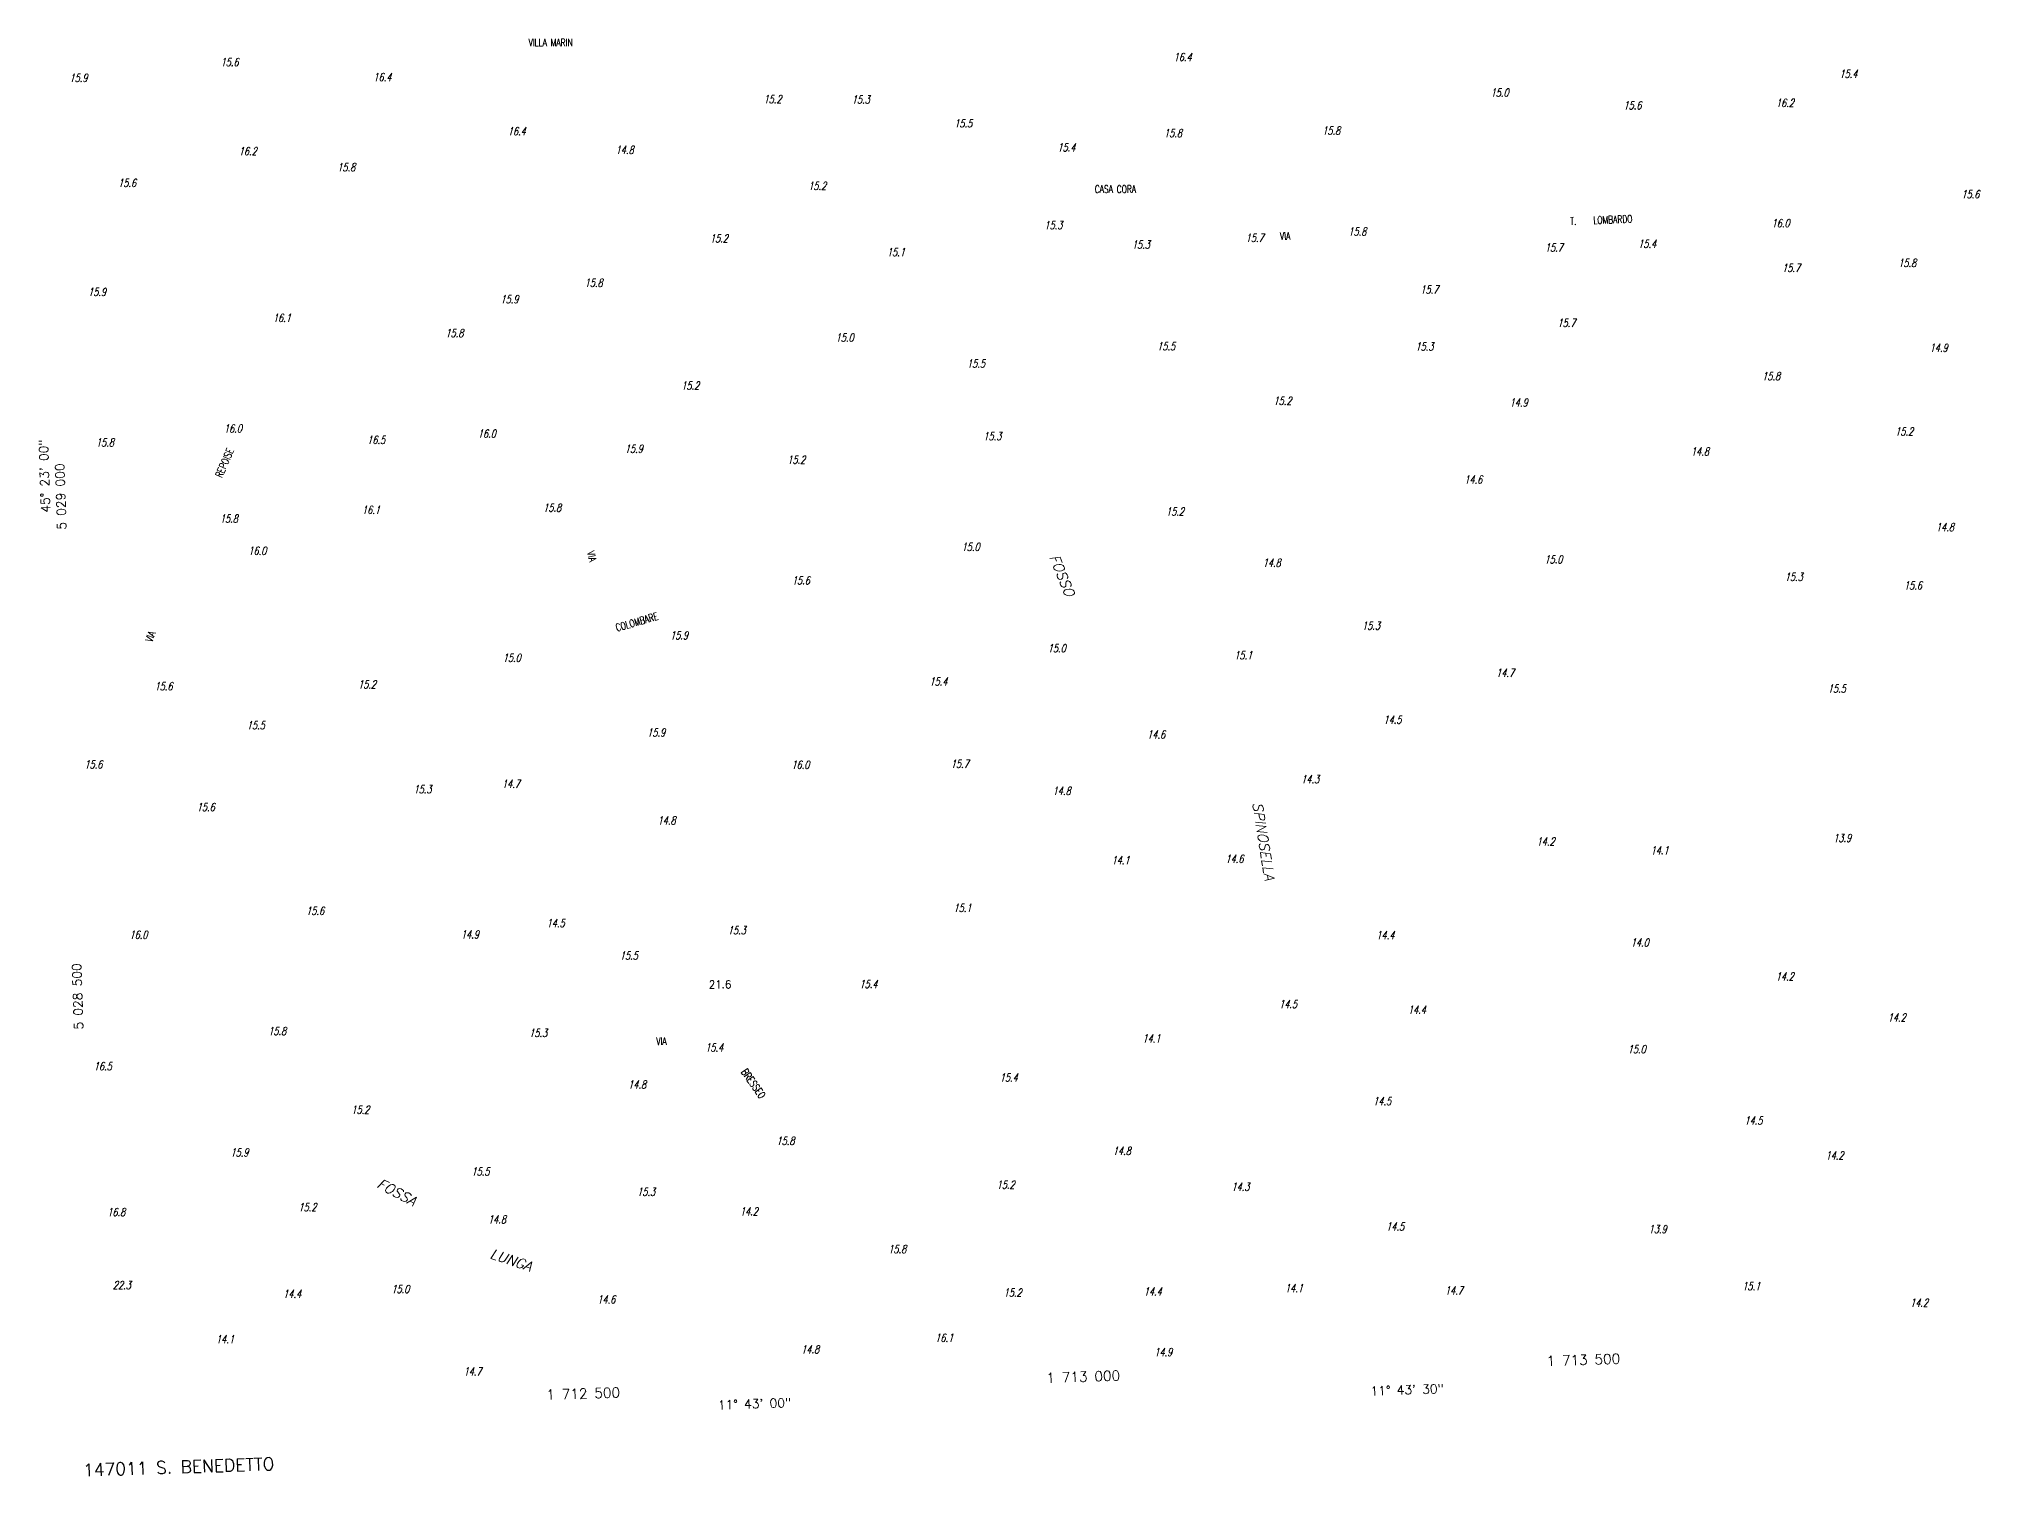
# Model space of a CAD drawing. Extents: x 1711905 to 1716091, y 5028020 to 5031001.
# Drawn here: x 1711956 to 1713897, y 5028020 to 5029458 of the extents above; entities that cross this region are included whole.
import ezdxf
from ezdxf.enums import TextEntityAlignment as Align

# ---------------------------------------------------------------- set-up
doc = ezdxf.new("R2010")
doc.units = 0
for name, color, linetype in [('11B2', 13, 'CONTINUOUS'), ('12A1', 13, 'CONTINUOUS'), ('14G7', 5, 'CONTINUOUS'), ('14O15', 5, 'CONTINUOUS'), ('16C3', 8, 'CONTINUOUS'), ('16D4', 8, 'CONTINUOUS')]:
    doc.layers.add(name, color=color, linetype=linetype)
doc.styles.add('ROMANS', font='romans.shx')
doc.styles.get("Standard").update_dxf_attribs({"font": 'SIMPLEX'})
doc.styles.add('STYLE1', font='romans.shx', dxfattribs={"width": 0.75, "oblique": 15})

msp = doc.modelspace()

# ---------------------------------------------------------------- texts
at = {"layer": '11B2', "style": 'STYLE1', "oblique": 15, "width": 0.75}
for s, p in [('15.6               ', (1712137.715, 5029430.273, 15.634)), ('16.4               ', (1713090.684, 5029435.367, 16.384)), ('15.9               ', (1711986.629, 5029414.477, 15.92)), ('16.4               ', (1712290.473, 5029415.313, 16.354)), ('15.4               ', (1713756.363, 5029418.445, 15.426)), ('15.2               ', (1712680.59, 5029393.25, 15.214)), ('15.3               ', (1712768.875, 5029392.852, 15.274)), ('15.0               ', (1713407.57, 5029399.695, 15.042)), ('15.6               ', (1713540.391, 5029387.016, 15.578)), ('16.2               ', (1713692.867, 5029389.492, 16.247)), ('15.5               ', (1712871.289, 5029369.016, 15.544)), ('16.4               ', (1712424.91, 5029361.063, 16.384)), ('15.4               ', (1712974.438, 5029344.977, 15.424)), ('15.8               ', (1713081, 5029359.234, 15.784)), ('15.8               ', (1713239.246, 5029361.766, 15.844)), ('16.2               ', (1712155.91, 5029341.086, 16.174)), ('15.8               ', (1712254.395, 5029325.086, 15.844)), ('14.8               ', (1712532.766, 5029342.344, 14.794)), ('15.6               ', (1712035.246, 5029309.359, 15.634)), ('15.2               ', (1712725.25, 5029306.383, 15.244)), ('15.6               ', (1713878.289, 5029298, 15.571)), ('15.3               ', (1712961.391, 5029267.117, 15.304)), ('16.0               ', (1713688.535, 5029269.172, 16.03)), ('15.2               ', (1712627.043, 5029253.961, 15.214)), ('15.3               ', (1713048.93, 5029247.758, 15.304)), ('15.7               ', (1713162.648, 5029254.438, 15.724)), ('15.8               ', (1713265.34, 5029260.75, 15.844)), ('15.4               ', (1713555.121, 5029248.547, 15.444)), ('15.1               ', (1712803.949, 5029240.234, 15.124)), ('15.7               ', (1713461.863, 5029244.813, 15.728)), ('15.8               ', (1713815.156, 5029229.398, 15.829)), ('15.8               ', (1712501.75, 5029209.508, 15.814)), ('15.7               ', (1713698.996, 5029224.352, 15.745)), ('15.9               ', (1712005.219, 5029200.336, 15.89)), ('15.9               ', (1712417.574, 5029193.094, 15.904)), ('15.7               ', (1713337.313, 5029202.672, 15.713)), ('16.1               ', (1712190.004, 5029174.414, 16.114)), ('15.8               ', (1712362.535, 5029159.227, 15.844)), ('15.0               ', (1712752.695, 5029154.703, 14.974)), ('15.7               ', (1713474.406, 5029169.297, 15.688)), ('15.5               ', (1713074.172, 5029146.086, 15.454)), ('15.3               ', (1713332.395, 5029145.719, 15.312)), ('14.9               ', (1713846.609, 5029144.555, 14.934)), ('15.5               ', (1712884.012, 5029128.672, 15.484)), ('15.8               ', (1713679.066, 5029116.094, 15.761)), ('15.2               ', (1712598.313, 5029106.625, 15.214)), ('15.2               ', (1713190.52, 5029091.5, 15.184)), ('14.9               ', (1713426.672, 5029089.742, 14.854)), ('16.0               ', (1712141.043, 5029063.75, 15.994)), ('16.0               ', (1712394.945, 5029058.641, 15.964)), ('15.3               ', (1712900.352, 5029056.016, 15.274)), ('15.2               ', (1713812.098, 5029060.805, 15.211)), ('15.8               ', (1712013.098, 5029049.859, 15.8)), ('16.5               ', (1712284.254, 5029052.328, 16.504)), ('15.9               ', (1712541.914, 5029043.492, 15.874)), ('14.8               ', (1713607.941, 5029040.758, 14.777)), ('15.2               ', (1712704.371, 5029032.555, 15.154)), ('14.6               ', (1713381.215, 5029012.719, 14.57)), ('16.1               ', (1712279.09, 5028982.367, 16.084)), ('15.8               ', (1712460.266, 5028984.57, 15.814)), ('15.2               ', (1713083.012, 5028980.68, 15.214)), ('15.8               ', (1712137.008, 5028973.609, 15.844)), ('14.8               ', (1713852.887, 5028965.164, 14.794)), ('16.0               ', (1712165.457, 5028941.445, 15.964)), ('15.0               ', (1712878.641, 5028945.336, 15.034)), ('14.8               ', (1713179.727, 5028929.5, 14.794)), ('15.0               ', (1713461.445, 5028932.859, 15)), ('15.6               ', (1712708.938, 5028911.867, 15.634)), ('15.3               ', (1713701.676, 5028915.359, 15.309)), ('15.6               ', (1713820.867, 5028906.82, 15.636)), ('15.3               ', (1713278.992, 5028866.523, 15.314)), ('15.9               ', (1712587.129, 5028856.852, 15.904)), ('15.0               ', (1712964.762, 5028843.906, 15.004)), ('15.0               ', (1712419.863, 5028834.344, 14.974)), ('15.1               ', (1713151.262, 5028836.992, 15.094)), ('15.6               ', (1712071.699, 5028805.992, 15.56)), ('15.2               ', (1712275.168, 5028807.781, 15.214)), ('15.4               ', (1712846.48, 5028810.586, 15.364)), ('14.7               ', (1713413.055, 5028819.359, 14.69)), ('15.5               ', (1713744.727, 5028803.633, 15.468)), ('15.5               ', (1712163.953, 5028766.953, 15.454)), ('14.5               ', (1713300.422, 5028772.5, 14.51)), ('15.9               ', (1712564.246, 5028759.602, 15.904)), ('14.6               ', (1713064.203, 5028757.773, 14.614)), ('15.6               ', (1712001.559, 5028727.766, 15.58)), ('16.0               ', (1712708.469, 5028727.43, 15.994)), ('15.7               ', (1712867.816, 5028728.297, 15.694)), ('14.7               ', (1712419.055, 5028708.18, 14.734)), ('14.3               ', (1713218.184, 5028712.93, 14.254)), ('15.6               ', (1712113.883, 5028685.102, 15.574)), ('15.3               ', (1712330.672, 5028702.953, 15.274)), ('14.8               ', (1712969.727, 5028701.18, 14.764)), ('14.8               ', (1712574.691, 5028671.656, 14.794)), ('14.2               ', (1713453.672, 5028650.594, 14.235)), ('13.9               ', (1713750.141, 5028654.125, 13.9)), ('14.1               ', (1713028.566, 5028631.906, 14.074)), ('14.6               ', (1713142.43, 5028633.258, 14.554)), ('14.1               ', (1713567.504, 5028641.758, 14.06)), ('15.6               ', (1712223.219, 5028581.25, 15.574)), ('14.5               ', (1712463.801, 5028569.016, 14.494)), ('15.1               ', (1712870.543, 5028584.25, 15.124)), ('16.0               ', (1712046.645, 5028557.391, 15.994)), ('14.9               ', (1712378.035, 5028557.695, 14.914)), ('15.3               ', (1712644.906, 5028561.789, 15.304)), ('14.4               ', (1713293.328, 5028557.023, 14.389)), ('14.0               ', (1713547.719, 5028549.469, 14.04)), ('15.5               ', (1712536.934, 5028536.539, 15.544)), ('14.2               ', (1713692.719, 5028515.555, 14.177)), ('15.4               ', (1712776.504, 5028508.063, 15.394)), ('14.5               ', (1713196.082, 5028488.078, 14.524)), ('14.4               ', (1713324.953, 5028482.422, 14.429)), ('14.2               ', (1713804.645, 5028474.5, 14.212)), ('15.8               ', (1712185.34, 5028461.086, 15.844)), ('15.3               ', (1712446.281, 5028459.094, 15.334)), ('14.1               ', (1713059.434, 5028453.641, 14.104)), ('15.4               ', (1712622.266, 5028444.672, 15.424)), ('15.0               ', (1713544.672, 5028442.805, 14.968)), ('16.5               ', (1712010.945, 5028425.906, 16.46)), ('15.4               ', (1712916.77, 5028414.469, 15.394)), ('14.8               ', (1712545.203, 5028407.484, 14.824)), ('15.2               ', (1712268.496, 5028382.289, 15.154)), ('14.5               ', (1713290.121, 5028390.992, 14.546)), ('14.5               ', (1713661.375, 5028371.445, 14.513)), ('15.9               ', (1712147.605, 5028339.664, 15.874)), ('15.8               ', (1712693.531, 5028351.211, 15.754)), ('14.8               ', (1713029.855, 5028341.148, 14.824)), ('14.2               ', (1713742.48, 5028336.656, 14.197)), ('15.5               ', (1712388.605, 5028320.555, 15.514)), ('15.3               ', (1712554.211, 5028300.273, 15.304)), ('15.2               ', (1712913.719, 5028307.367, 15.214)), ('14.3               ', (1713148.441, 5028305.32, 14.284)), ('16.8               ', (1712024.395, 5028280.023, 16.76)), ('15.2               ', (1712215.523, 5028284.813, 15.154)), ('14.2               ', (1712656.957, 5028280.68, 14.224)), ('14.8               ', (1712405.148, 5028272.664, 14.794)), ('14.5               ', (1713303.164, 5028265.57, 14.546)), ('13.9               ', (1713565.633, 5028262.914, 13.946)), ('15.8               ', (1712805.313, 5028242.93, 15.844)), ('22.3               ', (1712030.055, 5028206.875, 22.26)), ('15.0               ', (1712308.496, 5028203.008, 15.004)), ('15.2               ', (1712920.688, 5028199.391, 15.154)), ('14.4               ', (1713060.773, 5028200.375, 14.404)), ('14.1               ', (1713201.992, 5028203.875, 14.104)), ('14.7               ', (1713361.938, 5028201.57, 14.697)), ('15.1               ', (1713659.238, 5028205.875, 15.067)), ('14.4               ', (1712200.285, 5028198.172, 14.434)), ('14.6               ', (1712514.426, 5028192.555, 14.554)), ('14.2               ', (1713827, 5028189.32, 14.214)), ('14.1               ', (1712133.168, 5028152.758, 14.074)), ('14.8               ', (1712718.246, 5028142.656, 14.794)), ('16.1               ', (1712852.23, 5028154.227, 16.054)), ('14.9               ', (1713071.223, 5028139.859, 14.914)), ('14.7               ', (1712380.66, 5028120.539, 14.704))]:
    msp.add_text(s, height=8, dxfattribs=at).set_placement(p)
at = {"layer": '12A1', "width": 0.938}
msp.add_text('21.6               ', height=8, dxfattribs=at).set_placement((1712625.91, 5028507.727, 21.64))
at = {"layer": '14G7', "width": 0.733}
for s, p in [('VILLA MARIN', (1712445.672, 5029450.063)), ('CASA CORA', (1713011.844, 5029303.516))]:
    msp.add_text(s, height=7.5, dxfattribs=at).set_placement(p)
for s, rotation, p in [('T.    LOMBARDO', 2.23, (1713487.387, 5029271.383)), ('VIA', 2.77, (1713197.191, 5029256.336)), ('REPOISE', 66.59, (1712139.02, 5029017.828)), ('VIA', 283.89, (1712504.094, 5028943.992)), ('COLOMBARE', 16.26, (1712534.094, 5028864.594)), ('VIA', 68.19, (1712069.125, 5028853.477)), ('VIA', 0.36, (1712573.371, 5028451.07)), ('BRESSEO', 305.24, (1712657.816, 5028423.961))]:
    msp.add_text(s, height=7.5, rotation=rotation, dxfattribs=at).set_placement(p)
at = {"layer": '14O15', "color": 5, "style": 'ROMANS', "oblique": 15}
for s, rotation, p in [('FOSSO', 292.12, (1712966.313, 5028939.313)), ('SPINOSELLA', 279.16, (1713169.383, 5028693)), ('FOSSA', 331.97, (1712293.039, 5028309.25)), ('LUNGA', 341.54, (1712406.367, 5028238.023))]:
    msp.add_text(s, height=10, rotation=rotation, dxfattribs=at).set_placement(p)
at = {"layer": '16C3', "linetype": 'CONTINUOUS', "style": 'ROMANS'}
for s, rotation, p in [('45%%d 23\' 00"', 91.938, (1711961.68, 5029020.155)), ('11%%d 43\' 30"', 1.932, (1713324.114, 5028106.178)), ('11%%d 43\' 00"', 1.932, (1712671.579, 5028092.226))]:
    msp.add_text(s, height=9, rotation=rotation, dxfattribs=at).set_placement(p, align=Align.MIDDLE)
for s, height, rotation, p in [('5 029 000', 9, 91.938, (1711982.381, 5028999.831)), ('5 028 500', 9, 91.938, (1711999.299, 5028499.831)), ('1 713 500', 10, 1.932, (1713500.476, 5028131.144)), ('1 713 000', 10, 1.932, (1713000.476, 5028114.277)), ('1 712 500', 10, 1.932, (1712500.476, 5028097.41))]:
    msp.add_text(s, height=height, rotation=rotation, dxfattribs=at).set_placement(p, align=Align.CENTER)
at = {"layer": '16D4'}
msp.add_text('147011 S. BENEDETTO', height=12.5, rotation=1.931, dxfattribs=at).set_placement((1712000.525, 5028019.571))

doc.saveas('drawing.dxf')
